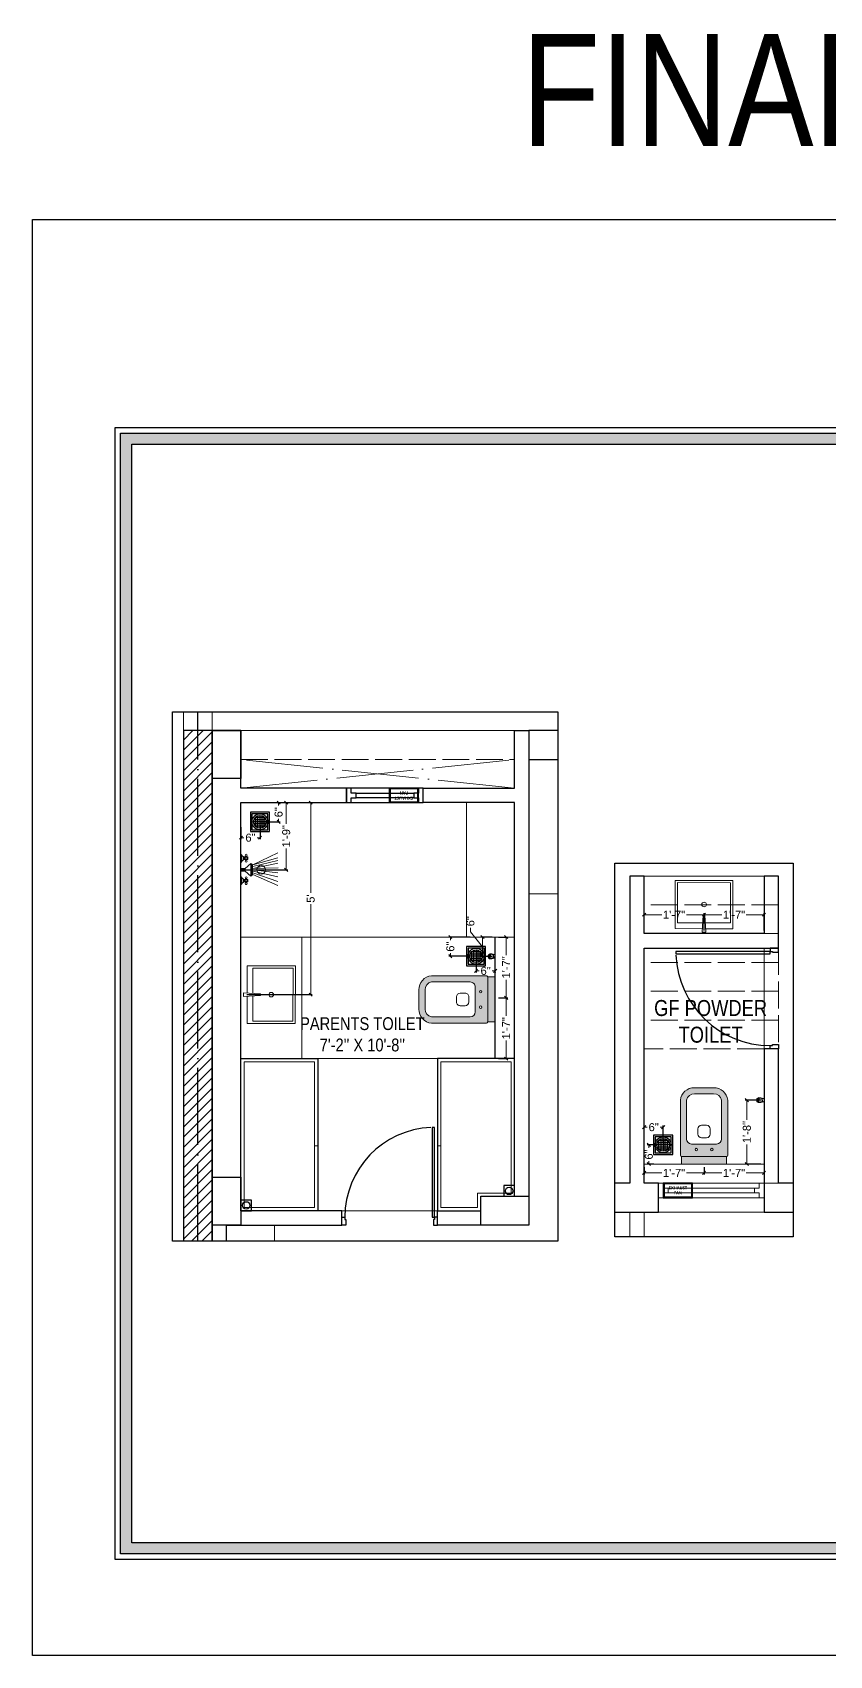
# Model space of a CAD drawing. Header units: millimetres. Extents: x 56222 to 3066687, y -650199 to -121287.
# Drawn here: x 150097 to 150347, y -178593 to -178086 of the extents above; entities that cross this region are included whole.
import ezdxf

# ---------------------------------------------------------------- set-up
doc = ezdxf.new("R2010")
doc.units = ezdxf.units.MM
doc.header["$MEASUREMENT"] = 0
doc.header["$PDMODE"] = 35
doc.linetypes.add('ACAD_ISO02W100', pattern=[15, 12, -3])
doc.linetypes.add('ACAD_ISO04W100', pattern=[30, 24, -3, 0, -3])
doc.layers.get('Defpoints').update_dxf_attribs({"color": 220})
for name, color, linetype in [('AR DOOR', 40, 'Continuous'), ('AR ELE-5', 134, 'Continuous'), ('SANIT', 232, 'Continuous'), ('WC-DET', 8, 'Continuous')]:
    doc.layers.add(name, color=color, linetype=linetype)
for name, color, linetype, lineweight in [('COLUMN', 1, 'Continuous', 30), ('dim05', 1, 'Continuous', 13), ('Electrical', 84, 'Continuous', 30), ('ELEVATION', 250, 'Continuous', 9), ('FIRST FLOOR ( TEXT )', 7, 'Continuous', 9), ('FUR', 250, 'Continuous', 0), ('FURNITURE', 32, 'Continuous', 9), ('GROUND FLOOR', 7, 'Continuous', 9), ('GROUND FLOOR  ( HATCH )', 251, 'Continuous', 9), ('GROUND FLOOR  ( PLINE )', 251, 'Continuous', 30), ('GROUND FLOOR ( DW_RAIL )', 7, 'Continuous', 9), ('GROUND FLOOR ( STAIR )', 251, 'Continuous', 9), ('NAME PLATE', 7, 'Continuous', 25), ('SECOND FLOOR ( TEXT )', 7, 'Continuous', 9), ('UTILITY', 48, 'Continuous', 9), ('wall', 7, 'Continuous', 30), ('X_PLOT', 1, 'Continuous', 9), ('XX~SLAB ( BEAM )~ ( DIM )', 7, 'Continuous', 9)]:
    doc.layers.add(name, color=color, linetype=linetype, lineweight=lineweight)
doc.layers.add('XX~SLAB ( PLINE )', color=251, linetype='Continuous', plot=False)
doc.styles.add('Arial', font='arial.ttf')
doc.styles.add("Cn_BT_0'-0", font='swissc.ttf')
doc.styles.add('KATHA', font='swissc.ttf')
doc.styles.get("Standard").update_dxf_attribs({"font": 'arial.ttf', "height": 6})
doc.dimstyles.new('ISO-25', dxfattribs={"dimtxt": 2.5, "dimasz": 1, "dimexe": 0.5, "dimexo": 1, "dimtad": 0, "dimdec": 1, "dimlunit": 4, "dimtxsty": 'Standard', "dimblk": 'OBLIQUE', "dimcen": 2.5, "dimclrd": 1, "dimclre": 1, "dimclrt": 5, "dimadec": 0, "dimazin": 0, "dimtfac": 1, "dimtdec": 1, "dimtmove": 0, "dimatfit": 3, "dimfxl": 1, "dimlwd": -1, "dimarcsym": 0})

# ---------------------------------------------------------------- blocks, each defined once
blk = doc.blocks.new('A$C3EC62B37')
at = {"layer": 'FURNITURE', "lineweight": 30, "ltscale": 0.25, "true_color": 0xffffff}
h = blk.add_hatch(color=7, dxfattribs=at)
h.dxf.hatch_style = 1
h.paths.add_polyline_path([(-12.22, 0), (-12.22, 2.35), (-26.26, 2.35), (-26.26, 0)])
h.paths.add_polyline_path([(-26.26, 2.35), (-12.22, 2.35, 0.414214), (-11.83, 2.74), (-11.83, 19.96, 0.388639), (-16.24, 23.87), (-22.38, 23.87, 0.379499), (-26.65, 19.96), (-26.65, 2.74, 0.414214)])
h.paths.add_polyline_path([(-15.35, 6.26), (-23.13, 6.26, -0.414214), (-24.7, 7.83), (-24.7, 19.96, -0.349567), (-22.37, 21.91), (-16.24, 21.91, -0.364948), (-13.78, 19.96), (-13.78, 7.83, -0.414214)], flags=16)
h.paths.add_polyline_path([(-18.46, 8.22), (-20.02, 8.22, -0.414214), (-21.2, 9.39), (-21.2, 10.96, -0.414214), (-20.02, 12.13), (-18.46, 12.13, -0.414214), (-17.28, 10.96), (-17.28, 9.39, -0.414214)], flags=0)
h.paths.add_polyline_path([(-22.06, 4.53, -1), (-21.27, 4.53, -1)], flags=16)
at = {"layer": 'FURNITURE', "color": 0, "linetype": 'ByBlock', "lineweight": -2}
for p, q in [((-22.24, 23.87), (-16.24, 23.87)), ((-22.24, 21.91), (-16.24, 21.91)), ((-26.65, 2.74), (-26.65, 19.96)), ((-24.7, 7.83), (-24.7, 19.96)), ((-13.78, 7.83), (-13.78, 19.96)), ((-11.83, 2.74), (-11.83, 19.96)), ((-21.2, 9.39), (-21.2, 10.96)), ((-20.02, 12.13), (-18.46, 12.13)), ((-17.28, 9.39), (-17.28, 10.96)), ((-23.13, 6.26), (-15.35, 6.26)), ((-20.02, 8.22), (-18.46, 8.22)), ((-26.26, 2.35), (-12.22, 2.35)), ((-26.26, 2.35), (-26.26, 0)), ((-26.26, 0), (-12.22, 0)), ((-26.26, 0), (-12.22, 0)), ((-12.22, 2.35), (-12.22, 0))]:
    blk.add_line(p, q, dxfattribs=at)
for centre in [(-21.66, 4.53), (-16.81, 4.53)]:
    blk.add_circle(centre, 0.391, dxfattribs=at)
for centre, radius, start, end in [((-22.31, 19.5), 4.37, 89.0873, 174.0395), ((-22.31, 19.48), 2.44, 88.437, 168.6348), ((-16.17, 19.5), 4.37, 5.9605, 90.9127), ((-16.17, 19.48), 2.44, 11.3652, 91.563), ((-20.02, 10.96), 1.17, 90, 180), ((-18.46, 10.96), 1.17, 0, 90), ((-23.13, 7.83), 1.57, 180, 270), ((-20.02, 9.39), 1.17, 180, 270), ((-18.46, 9.39), 1.17, 270, 0), ((-15.35, 7.83), 1.57, 270, 0), ((-26.26, 2.74), 0.391, 180, 270), ((-12.22, 2.74), 0.391, 270, 0)]:
    blk.add_arc(centre, radius, start, end, dxfattribs=at)
blk = doc.blocks.new('*U25')
for points in [[(-40, 0), (0, 0), (0, 30), (10, 30), (10, 100), (-40, 100)], [(0, 0), (0, -1120), (30, -1120), (30, 0)], [(1160, 0), (1120, 0), (1120, 30), (1110, 30), (1110, 100), (1160, 100)]]:
    blk.add_lwpolyline(points, close=True)
at = {"layer": 'AR ELE-5', "linetype": 'ByBlock', "ltscale": 15}
blk.add_arc((-2, 1), 1122, 272.373, 359.9653, dxfattribs=at)
blk = doc.blocks.new('A$C07311617')
at = {"layer": 'UTILITY'}
h = blk.add_hatch(color=7, dxfattribs=at)
h.paths.add_polyline_path([(-3.13, 2.02), (-3.13, 0), (-3.74, 0), (-3.74, 0.46), (-3.74, 1.42)])
h.paths.add_polyline_path([(-3.13, 0), (-3.13, -0.46), (-3.13, -2.02), (-3.74, -1.59), (-3.74, -0.46), (-3.74, 0)])
h = blk.add_hatch(color=7, dxfattribs=at)
h.paths.add_polyline_path([(0, 0.46), (0, 0), (-1.35, 0), (-1.35, 0.46)])
h.paths.add_polyline_path([(0, 0), (0, -0.46), (-1.35, -0.46), (-1.35, 0)])
at = {"layer": 'UTILITY', "color": 7}
for p, q in [((-3.74, 1.42), (-11.52, 4.9)), ((-3.74, 0.94), (-11.52, 3.66)), ((-3.74, 0.46), (-11.52, 2.15)), ((-3.74, 0), (-11.52, 0.93)), ((-3.13, 2.02), (-3.74, 1.42)), ((-3.13, -0.46), (-3.13, 2.02)), ((-1.35, 0.46), (-3.13, 2.02)), ((-3.13, 0.46), (-3.13, 1.42)), ((-1.74, 3.79), (-1.74, 4.05)), ((-1.74, 2.99), (-1.74, 2.72)), ((-1.47, 3.79), (-1.47, 4.05)), ((-1.47, 2.99), (-1.47, 2.72)), ((-1.35, -0.46), (-1.35, 0.46)), ((-1.35, 0.46), (0, 0.46)), ((-0.8, 3.9), (-0.8, 2.88)), ((-0.27, 2.44), (-0.27, 4.33)), ((0, -0.46), (0, 0.46)), ((-3.74, -0.46), (-11.62, -0.61)), ((-3.74, -0.46), (-11.57, -2.09)), ((-3.74, -1.03), (-11.52, -2.96)), ((-3.74, -1.59), (-11.52, -5.3)), ((-3.74, -1.59), (-11.52, -3.73)), ((-3.74, -1.59), (-3.13, -2.02)), ((-3.13, -0.46), (-3.13, -2.02)), ((-1.35, -0.46), (-3.13, -2.02)), ((-1.74, -3.22), (-1.74, -2.95)), ((-1.74, -4.02), (-1.74, -4.29)), ((-1.47, -3.22), (-1.47, -2.95)), ((-1.47, -4.02), (-1.47, -4.29)), ((-1.35, -0.46), (0, -0.46)), ((-0.8, -4.13), (-0.8, -3.11)), ((-0.27, -2.68), (-0.27, -4.56))]:
    blk.add_line(p, q, dxfattribs=at)
for points in [[(-1.35, 0.46), (-3.13, 2.02)], [(-3.13, -2.02), (-1.35, -0.46)]]:
    blk.add_lwpolyline(points, dxfattribs=at)
for points in [[(-1.07, 2.99), (-2.14, 2.99), (-2.14, 3.79), (-1.07, 3.79)], [(-1.07, -3.22), (-2.14, -3.22), (-2.14, -4.02), (-1.07, -4.02)]]:
    blk.add_lwpolyline(points, close=True, dxfattribs=at)
for centre, radius in [((-6.31, 0), 1.33), ((-1.6, 4.32), 0.298), ((-1.6, 3.39), 0.298), ((-1.6, 2.45), 0.298), ((-1.6, -2.69), 0.298), ((-1.6, -3.62), 0.298), ((-1.6, -4.55), 0.298)]:
    blk.add_circle(centre, radius, dxfattribs=at)
for centre, start, end in [((-1.47, 5.26), 285.2551, 344.7449), ((-1.47, 1.52), 15.2551, 74.7449), ((-1.47, -1.75), 285.2551, 344.7449), ((-1.47, -5.49), 15.2551, 74.7449)]:
    blk.add_arc(centre, 1.52, start, end, dxfattribs=at)
blk = doc.blocks.new('A$C1B9B2090')
at = {"layer": 'Electrical', "ltscale": 10}
blk.add_line((0, 4.97), (10.08, 4.97), dxfattribs=at)
at = {"layer": 'Electrical', "ltscale": 2}
for points in [[(0, 0), (10.08, 0), (10.08, 4.97), (0, 4.97)], [(0.25, 0.25), (9.83, 0.25), (9.83, 4.72), (0.25, 4.72)]]:
    blk.add_lwpolyline(points, close=True, dxfattribs=at)
at = {"layer": 'Electrical', "ltscale": 2, "insert": (1.5, 3.92), "char_height": 1.05, "width": 7.1646, "attachment_point": 1}
blk.add_mtext('\\pxqc;{\\fMalgun Gothic|b1|i0|c0|p34;\\W5.565;\\C0;\\W1;EXHAUST \\P\\W7.7995;\\W1;FAN}', dxfattribs=at)
blk = doc.blocks.new('A$C775F2B7C')
at = {"layer": 'WC-DET', "color": 7}
for points in [[(0.02, 0.076), (0.007, 0.076, 0.150223), (0, 0.06), (0, 0.037), (0.007, 0.004, 0.333354), (0.011, 0), (0.025, 0), (0.038, 0, 0.333354), (0.043, 0.004), (0.05, 0.037), (0.05, 0.06, 0.150223), (0.043, 0.076), (0.03, 0.076)], [(0.025, 0.02), (0.012, 0.02, -0.354974), (0.007, 0.023), (0, 0.057)], [(0.02, 0.076), (0.02, 0.082, -0.414214), (0.021, 0.083), (0.025, 0.083)], [(0.025, 0.076), (0.02, 0.076, 0.150223)], [(0.03, 0.076), (0.03, 0.082, 0.414214), (0.029, 0.083), (0.025, 0.083)], [(0.025, 0.02), (0.038, 0.02, 0.354974), (0.042, 0.023), (0.05, 0.057)]]:
    blk.add_lwpolyline(points, format="xyb", dxfattribs=at)
at = {"layer": 'WC-DET'}
for points in [[(0, 0.063), (0.025, 0.063)], [(0, 0.057), (0.025, 0.057)], [(0.001, 0.065), (0.025, 0.065)], [(0.049, 0.065), (0.025, 0.065)], [(0.049, 0.063), (0.025, 0.063)], [(0.05, 0.057), (0.025, 0.057)]]:
    blk.add_lwpolyline(points, dxfattribs=at)
at = {"layer": 'WC-DET', "color": 7}
blk.add_lwpolyline([(0.03, 0.076), (0.025, 0.076)], dxfattribs=at)
blk = doc.blocks.new('_Oblique')
at = {"layer": 'wall', "color": 0, "lineweight": -2}
blk.add_line((-0.5, -0.5), (0.5, 0.5), dxfattribs=at)
blk = doc.blocks.new('*D877')
at = {"layer": 'Defpoints', "color": 0, "lineweight": 30, "transparency": 16777216}
for p in [(150164.73, -178326.44), (150184.32, -178326.44), (150163.34, -178386.43)]:
    blk.add_point(p, dxfattribs=at)
at = {"layer": 'dim05', "color": 1, "linetype": 'Continuous', "lineweight": -2, "transparency": 16777216}
for p, q in [((150165.73, -178326.44), (150184.82, -178326.44)), ((150164.34, -178386.43), (150184.82, -178386.43))]:
    blk.add_line(p, q, dxfattribs=at)
at = {"layer": 'dim05', "color": 1, "linetype": 'Continuous', "transparency": 16777216}
for p, q in [((150184.32, -178326.44), (150184.32, -178354.66)), ((150184.32, -178386.43), (150184.32, -178358.21))]:
    blk.add_line(p, q, dxfattribs=at)
at = {"layer": 'dim05', "color": 1, "transparency": 16777216}
for p, rotation in [((150184.32, -178326.44), 90), ((150184.32, -178386.43), 270)]:
    blk.add_blockref('_Oblique', p, dxfattribs=dict(at, rotation=rotation))
at = {"layer": 'dim05', "color": 5, "lineweight": 25, "transparency": 16777216, "insert": (150184.32, -178356.44), "char_height": 2.5, "attachment_point": 5, "rotation": 90, "style": 'Arial'}
blk.add_mtext("5'", dxfattribs=at)
blk = doc.blocks.new('*D878')
at = {"layer": 'Defpoints', "color": 0, "lineweight": 30, "transparency": 16777216}
for p in [(150164.73, -178326.44), (150176.67, -178326.44), (150162.52, -178347.44)]:
    blk.add_point(p, dxfattribs=at)
at = {"layer": 'dim05', "color": 1, "linetype": 'Continuous', "lineweight": -2, "transparency": 16777216}
for p, q in [((150165.73, -178326.44), (150177.17, -178326.44)), ((150163.52, -178347.44), (150177.17, -178347.44))]:
    blk.add_line(p, q, dxfattribs=at)
at = {"layer": 'dim05', "color": 1, "linetype": 'Continuous', "transparency": 16777216}
for p, q in [((150176.67, -178326.44), (150176.67, -178333.11)), ((150176.67, -178347.44), (150176.67, -178340.77))]:
    blk.add_line(p, q, dxfattribs=at)
at = {"layer": 'dim05', "color": 1, "transparency": 16777216}
for p, rotation in [((150176.67, -178326.44), 90), ((150176.67, -178347.44), 270)]:
    blk.add_blockref('_Oblique', p, dxfattribs=dict(at, rotation=rotation))
at = {"layer": 'dim05', "color": 5, "lineweight": 25, "transparency": 16777216, "insert": (150176.67, -178336.94), "char_height": 2.5, "attachment_point": 5, "rotation": 90, "style": 'Arial'}
blk.add_mtext('1\'-9"', dxfattribs=at)
blk = doc.blocks.new('*D879')
at = {"layer": 'Defpoints', "color": 0, "lineweight": 30, "transparency": 16777216}
for p in [(150238.02, -178368.44), (150242.02, -178368.44), (150242.02, -178374.48)]:
    blk.add_point(p, dxfattribs=at)
at = {"layer": 'dim05', "color": 1, "linetype": 'Continuous', "transparency": 16777216}
for p, q in [((150234.26, -178366.82), (150234.26, -178365.57)), ((150238.02, -178371.46), (150234.26, -178366.82)), ((150238.02, -178374.48), (150238.02, -178368.44))]:
    blk.add_line(p, q, dxfattribs=at)
at = {"layer": 'dim05', "color": 1, "linetype": 'Continuous', "lineweight": -2, "transparency": 16777216}
for p, q in [((150241.02, -178368.44), (150237.52, -178368.44)), ((150241.02, -178374.48), (150237.52, -178374.48))]:
    blk.add_line(p, q, dxfattribs=at)
at = {"layer": 'dim05', "color": 1, "transparency": 16777216}
for p, rotation in [((150238.02, -178368.44), 90), ((150238.02, -178374.48), 270)]:
    blk.add_blockref('_Oblique', p, dxfattribs=dict(at, rotation=rotation))
at = {"layer": 'dim05', "color": 5, "lineweight": 25, "transparency": 16777216, "insert": (150234.26, -178363.5), "char_height": 2.5, "attachment_point": 5, "rotation": 90, "style": 'Arial'}
blk.add_mtext('6"', dxfattribs=at)
blk = doc.blocks.new('*D880')
at = {"layer": 'Defpoints', "color": 0, "lineweight": 30, "transparency": 16777216}
for p in [(150242.02, -178387.44), (150245.43, -178387.44), (150242.02, -178406.44)]:
    blk.add_point(p, dxfattribs=at)
at = {"layer": 'dim05', "color": 1, "linetype": 'Continuous', "lineweight": -2, "transparency": 16777216}
for p, q in [((150243.02, -178387.44), (150245.93, -178387.44)), ((150243.02, -178406.44), (150245.93, -178406.44))]:
    blk.add_line(p, q, dxfattribs=at)
at = {"layer": 'dim05', "color": 1, "linetype": 'Continuous', "transparency": 16777216}
for p, q in [((150245.43, -178387.44), (150245.43, -178393.11)), ((150245.43, -178406.44), (150245.43, -178400.77))]:
    blk.add_line(p, q, dxfattribs=at)
at = {"layer": 'dim05', "color": 1, "transparency": 16777216}
for p, rotation in [((150245.43, -178387.44), 90), ((150245.43, -178406.44), 270)]:
    blk.add_blockref('_Oblique', p, dxfattribs=dict(at, rotation=rotation))
at = {"layer": 'dim05', "color": 5, "lineweight": 25, "transparency": 16777216, "insert": (150245.43, -178396.94), "char_height": 2.5, "attachment_point": 5, "rotation": 90, "style": 'Arial'}
blk.add_mtext('1\'-7"', dxfattribs=at)
blk = doc.blocks.new('*D881')
at = {"layer": 'Defpoints', "color": 0, "lineweight": 30, "transparency": 16777216}
for p in [(150242.02, -178368.44), (150245.43, -178368.44), (150242.02, -178387.44)]:
    blk.add_point(p, dxfattribs=at)
at = {"layer": 'dim05', "color": 1, "linetype": 'Continuous', "lineweight": -2, "transparency": 16777216}
for p, q in [((150243.02, -178368.44), (150245.93, -178368.44)), ((150243.02, -178387.44), (150245.93, -178387.44))]:
    blk.add_line(p, q, dxfattribs=at)
at = {"layer": 'dim05', "color": 1, "linetype": 'Continuous', "transparency": 16777216}
for p, q in [((150245.43, -178368.44), (150245.43, -178374.11)), ((150245.43, -178387.44), (150245.43, -178381.77))]:
    blk.add_line(p, q, dxfattribs=at)
at = {"layer": 'dim05', "color": 1, "transparency": 16777216}
for p, rotation in [((150245.43, -178368.44), 90), ((150245.43, -178387.44), 270)]:
    blk.add_blockref('_Oblique', p, dxfattribs=dict(at, rotation=rotation))
at = {"layer": 'dim05', "color": 5, "lineweight": 25, "transparency": 16777216, "insert": (150245.43, -178377.94), "char_height": 2.5, "attachment_point": 5, "rotation": 90, "style": 'Arial'}
blk.add_mtext('1\'-7"', dxfattribs=at)
blk = doc.blocks.new('NAHNYsquare')
at = {"color": 253}
for p, q in [((5, -2.99), (1, -2.99)), ((4.89, -2.32), (1.11, -2.32)), ((4.89, -3.65), (1.11, -3.65)), ((4.49, -1.65), (1.51, -1.65)), ((4.49, -4.32), (1.51, -4.32)), ((1.67, -4.48), (1.67, -1.49)), ((2.33, -4.87), (2.33, -1.1)), ((3, -0.99), (3, -4.99)), ((3.67, -4.87), (3.67, -1.1)), ((4.33, -4.48), (4.33, -1.49))]:
    blk.add_line(p, q, dxfattribs=at)
for points in [[(0, -5.99), (6, -5.99), (6, 0.01), (0, 0.01)], [(0.5, -5.49), (5.5, -5.49), (5.5, -0.49), (0.5, -0.49)]]:
    blk.add_lwpolyline(points, close=True)
for radius in [2.5, 2]:
    blk.add_circle((3, -2.99), radius)
blk = doc.blocks.new('*U18')
for points in [[(0, 0), (0, 1120), (-30, 1120), (-30, 0)], [(40, 0), (0, 0), (0, -30), (-10, -30), (-10, -100), (40, -100)], [(-1160, 0), (-1120, 0), (-1120, -30), (-1110, -30), (-1110, -100), (-1160, -100)]]:
    blk.add_lwpolyline(points, close=True)
at = {"layer": 'AR ELE-5', "linetype": 'ByBlock', "ltscale": 15}
blk.add_arc((2, -1), 1122, 92.373, 179.9653, dxfattribs=at)
blk = doc.blocks.new('*D882')
at = {"layer": 'Defpoints', "color": 0, "lineweight": 30, "transparency": 16777216}
for p in [(150326.07, -178361.45), (150307.32, -178367.37), (150326.07, -178367.37)]:
    blk.add_point(p, dxfattribs=at)
at = {"layer": 'dim05', "color": 1, "linetype": 'Continuous', "lineweight": -2, "transparency": 16777216}
for p, q in [((150307.32, -178366.37), (150307.32, -178360.95)), ((150326.07, -178366.37), (150326.07, -178360.95))]:
    blk.add_line(p, q, dxfattribs=at)
at = {"layer": 'dim05', "color": 1, "linetype": 'Continuous', "transparency": 16777216}
for p, q in [((150307.32, -178361.45), (150312.86, -178361.45)), ((150326.07, -178361.45), (150320.53, -178361.45))]:
    blk.add_line(p, q, dxfattribs=at)
at = {"layer": 'dim05', "color": 1, "transparency": 16777216, "rotation": 180}
blk.add_blockref('_Oblique', (150307.32, -178361.45), dxfattribs=at)
at = {"layer": 'dim05', "color": 1, "transparency": 16777216}
blk.add_blockref('_Oblique', (150326.07, -178361.45), dxfattribs=at)
at = {"layer": 'dim05', "color": 5, "lineweight": 25, "transparency": 16777216, "insert": (150316.7, -178361.45), "char_height": 2.5, "attachment_point": 5, "style": 'Arial'}
blk.add_mtext('1\'-7"', dxfattribs=at)
blk = doc.blocks.new('*D883')
at = {"layer": 'Defpoints', "color": 0, "lineweight": 30, "transparency": 16777216}
for p in [(150307.32, -178361.45), (150288.57, -178367.37), (150307.32, -178367.37)]:
    blk.add_point(p, dxfattribs=at)
at = {"layer": 'dim05', "color": 1, "linetype": 'Continuous', "lineweight": -2, "transparency": 16777216}
for p, q in [((150288.57, -178366.37), (150288.57, -178360.95)), ((150307.32, -178366.37), (150307.32, -178360.95))]:
    blk.add_line(p, q, dxfattribs=at)
at = {"layer": 'dim05', "color": 1, "linetype": 'Continuous', "transparency": 16777216}
for p, q in [((150288.57, -178361.45), (150294.11, -178361.45)), ((150307.32, -178361.45), (150301.78, -178361.45))]:
    blk.add_line(p, q, dxfattribs=at)
at = {"layer": 'dim05', "color": 1, "transparency": 16777216, "rotation": 180}
blk.add_blockref('_Oblique', (150288.57, -178361.45), dxfattribs=at)
at = {"layer": 'dim05', "color": 1, "transparency": 16777216}
blk.add_blockref('_Oblique', (150307.32, -178361.45), dxfattribs=at)
at = {"layer": 'dim05', "color": 5, "lineweight": 25, "transparency": 16777216, "insert": (150297.95, -178361.45), "char_height": 2.5, "attachment_point": 5, "style": 'Arial'}
blk.add_mtext('1\'-7"', dxfattribs=at)
blk = doc.blocks.new('*D884')
at = {"layer": 'Defpoints', "color": 0, "lineweight": 30, "transparency": 16777216}
for p in [(150326.07, -178419.41), (150320.71, -178439.37), (150326.07, -178439.37)]:
    blk.add_point(p, dxfattribs=at)
at = {"layer": 'dim05', "color": 1, "linetype": 'Continuous', "lineweight": -2, "transparency": 16777216}
for p, q in [((150325.07, -178419.41), (150320.21, -178419.41)), ((150325.07, -178439.37), (150320.21, -178439.37))]:
    blk.add_line(p, q, dxfattribs=at)
at = {"layer": 'dim05', "color": 1, "linetype": 'Continuous', "transparency": 16777216}
for p, q in [((150320.71, -178419.41), (150320.71, -178425.56)), ((150320.71, -178439.37), (150320.71, -178433.22))]:
    blk.add_line(p, q, dxfattribs=at)
at = {"layer": 'dim05', "color": 1, "transparency": 16777216}
for p, rotation in [((150320.71, -178419.41), 90), ((150320.71, -178439.37), 270)]:
    blk.add_blockref('_Oblique', p, dxfattribs=dict(at, rotation=rotation))
at = {"layer": 'dim05', "color": 5, "lineweight": 25, "transparency": 16777216, "insert": (150320.71, -178429.39), "char_height": 2.5, "attachment_point": 5, "rotation": 90, "style": 'Arial'}
blk.add_mtext('1\'-8"', dxfattribs=at)
blk = doc.blocks.new('*D885')
at = {"layer": 'Defpoints', "color": 0, "lineweight": 30, "transparency": 16777216}
for p in [(150288.57, -178439.37), (150307.32, -178439.37), (150307.32, -178442.12)]:
    blk.add_point(p, dxfattribs=at)
at = {"layer": 'dim05', "color": 1, "linetype": 'Continuous', "lineweight": -2, "transparency": 16777216}
for p, q in [((150288.57, -178440.37), (150288.57, -178442.62)), ((150307.32, -178440.37), (150307.32, -178442.62))]:
    blk.add_line(p, q, dxfattribs=at)
at = {"layer": 'dim05', "color": 1, "linetype": 'Continuous', "transparency": 16777216}
for p, q in [((150288.57, -178442.12), (150294.11, -178442.12)), ((150307.32, -178442.12), (150301.78, -178442.12))]:
    blk.add_line(p, q, dxfattribs=at)
at = {"layer": 'dim05', "color": 1, "transparency": 16777216, "rotation": 180}
blk.add_blockref('_Oblique', (150288.57, -178442.12), dxfattribs=at)
at = {"layer": 'dim05', "color": 1, "transparency": 16777216}
blk.add_blockref('_Oblique', (150307.32, -178442.12), dxfattribs=at)
at = {"layer": 'dim05', "color": 5, "lineweight": 25, "transparency": 16777216, "insert": (150297.95, -178442.12), "char_height": 2.5, "attachment_point": 5, "style": 'Arial'}
blk.add_mtext('1\'-7"', dxfattribs=at)
blk = doc.blocks.new('*D886')
at = {"layer": 'Defpoints', "color": 0, "lineweight": 30, "transparency": 16777216}
for p in [(150307.32, -178439.52), (150326.07, -178439.52), (150326.07, -178442.12)]:
    blk.add_point(p, dxfattribs=at)
at = {"layer": 'dim05', "color": 1, "linetype": 'Continuous', "lineweight": -2, "transparency": 16777216}
for p, q in [((150307.32, -178440.52), (150307.32, -178442.62)), ((150326.07, -178440.52), (150326.07, -178442.62))]:
    blk.add_line(p, q, dxfattribs=at)
at = {"layer": 'dim05', "color": 1, "linetype": 'Continuous', "transparency": 16777216}
for p, q in [((150307.32, -178442.12), (150312.86, -178442.12)), ((150326.07, -178442.12), (150320.53, -178442.12))]:
    blk.add_line(p, q, dxfattribs=at)
at = {"layer": 'dim05', "color": 1, "transparency": 16777216, "rotation": 180}
blk.add_blockref('_Oblique', (150307.32, -178442.12), dxfattribs=at)
at = {"layer": 'dim05', "color": 1, "transparency": 16777216}
blk.add_blockref('_Oblique', (150326.07, -178442.12), dxfattribs=at)
at = {"layer": 'dim05', "color": 5, "lineweight": 25, "transparency": 16777216, "insert": (150316.7, -178442.12), "char_height": 2.5, "attachment_point": 5, "style": 'Arial'}
blk.add_mtext('1\'-7"', dxfattribs=at)
blk = doc.blocks.new('LAYOUT FILE')
at = {"layer": 'NAME PLATE', "true_color": 0xd39e00}
h = blk.add_hatch(color=42, dxfattribs=at)
h.paths.add_polyline_path([(3346889.83, -513806.18), (3346889.83, -514260.7), (3347535.56, -514260.7), (3347535.56, -513806.18)])
h.paths.add_polyline_path([(3346894.36, -513810.71), (3347531.03, -513810.71), (3347531.03, -514256.17), (3346894.36, -514256.17)], flags=16)
at = {"layer": 'NAME PLATE', "color": 42, "true_color": 0xd39e00}
for points in [[(3346887.56, -513803.91), (3347537.83, -513803.91), (3347537.83, -514262.96), (3346887.56, -514262.96)], [(3346889.83, -513806.18), (3347535.56, -513806.18), (3347535.56, -514260.7), (3346889.83, -514260.7)], [(3346894.36, -513810.71), (3347531.03, -513810.71), (3347531.03, -514256.17), (3346894.36, -514256.17)]]:
    blk.add_lwpolyline(points, close=True, dxfattribs=at)
blk = doc.blocks.new('*D918')
at = {"layer": 'Defpoints', "color": 0, "lineweight": 30, "transparency": 16777216}
for p in [(150167.22, -178326.44), (150167.46, -178332.44), (150174.29, -178332.44)]:
    blk.add_point(p, dxfattribs=at)
at = {"layer": 'dim05', "color": 1, "linetype": 'Continuous', "lineweight": -2, "transparency": 16777216}
for p, q in [((150168.22, -178326.44), (150174.79, -178326.44)), ((150168.46, -178332.44), (150174.79, -178332.44))]:
    blk.add_line(p, q, dxfattribs=at)
at = {"layer": 'dim05', "color": 1, "linetype": 'Continuous', "transparency": 16777216}
for p, q in [((150174.29, -178326.44), (150174.29, -178327.37)), ((150174.29, -178332.44), (150174.29, -178331.51))]:
    blk.add_line(p, q, dxfattribs=at)
at = {"layer": 'dim05', "color": 1, "transparency": 16777216}
for p, rotation in [((150174.29, -178326.44), 90), ((150174.29, -178332.44), 270)]:
    blk.add_blockref('_Oblique', p, dxfattribs=dict(at, rotation=rotation))
at = {"layer": 'dim05', "color": 5, "lineweight": 25, "transparency": 16777216, "insert": (150174.29, -178329.44), "char_height": 2.5, "attachment_point": 5, "rotation": 90, "style": 'Arial'}
blk.add_mtext('6"', dxfattribs=at)
blk = doc.blocks.new('*D919')
at = {"layer": 'Defpoints', "color": 0, "lineweight": 30, "transparency": 16777216}
for p in [(150162.52, -178333.07), (150168.48, -178332.44), (150168.48, -178337.4)]:
    blk.add_point(p, dxfattribs=at)
at = {"layer": 'dim05', "color": 1, "linetype": 'Continuous', "lineweight": -2, "transparency": 16777216}
for p, q in [((150162.52, -178334.07), (150162.52, -178337.9)), ((150168.48, -178333.44), (150168.48, -178337.9))]:
    blk.add_line(p, q, dxfattribs=at)
at = {"layer": 'dim05', "color": 1, "linetype": 'Continuous', "transparency": 16777216}
for p, q in [((150162.52, -178337.4), (150163.43, -178337.4)), ((150168.48, -178337.4), (150167.57, -178337.4))]:
    blk.add_line(p, q, dxfattribs=at)
at = {"layer": 'dim05', "color": 1, "transparency": 16777216, "rotation": 180}
blk.add_blockref('_Oblique', (150162.52, -178337.4), dxfattribs=at)
at = {"layer": 'dim05', "color": 1, "transparency": 16777216}
blk.add_blockref('_Oblique', (150168.48, -178337.4), dxfattribs=at)
at = {"layer": 'dim05', "color": 5, "lineweight": 25, "transparency": 16777216, "insert": (150165.5, -178337.4), "char_height": 2.5, "attachment_point": 5, "style": 'Arial'}
blk.add_mtext('6"', dxfattribs=at)
blk = doc.blocks.new('*D920')
at = {"layer": 'Defpoints', "color": 0, "lineweight": 30, "transparency": 16777216}
for p in [(150235.2, -178368.44), (150227.99, -178374.44), (150235.2, -178374.44)]:
    blk.add_point(p, dxfattribs=at)
at = {"layer": 'dim05', "color": 1, "linetype": 'Continuous', "lineweight": -2, "transparency": 16777216}
for p, q in [((150234.2, -178368.44), (150227.49, -178368.44)), ((150234.2, -178374.44), (150227.49, -178374.44))]:
    blk.add_line(p, q, dxfattribs=at)
at = {"layer": 'dim05', "color": 1, "linetype": 'Continuous', "transparency": 16777216}
for p, q in [((150227.99, -178368.44), (150227.99, -178369.37)), ((150227.99, -178374.44), (150227.99, -178373.51))]:
    blk.add_line(p, q, dxfattribs=at)
at = {"layer": 'dim05', "color": 1, "transparency": 16777216}
for p, rotation in [((150227.99, -178368.44), 90), ((150227.99, -178374.44), 270)]:
    blk.add_blockref('_Oblique', p, dxfattribs=dict(at, rotation=rotation))
at = {"layer": 'dim05', "color": 5, "lineweight": 25, "transparency": 16777216, "insert": (150227.99, -178371.44), "char_height": 2.5, "attachment_point": 5, "rotation": 90, "style": 'Arial'}
blk.add_mtext('6"', dxfattribs=at)
blk = doc.blocks.new('*D921')
at = {"layer": 'Defpoints', "color": 0, "lineweight": 30, "transparency": 16777216}
for p in [(150236.02, -178374.44), (150236.02, -178379.02), (150242.02, -178378.27)]:
    blk.add_point(p, dxfattribs=at)
at = {"layer": 'dim05', "color": 1, "linetype": 'Continuous', "lineweight": -2, "transparency": 16777216}
for p, q in [((150236.02, -178375.44), (150236.02, -178379.52)), ((150242.02, -178379.27), (150242.02, -178379.52))]:
    blk.add_line(p, q, dxfattribs=at)
at = {"layer": 'dim05', "color": 1, "linetype": 'Continuous', "transparency": 16777216}
for p, q in [((150236.02, -178379.02), (150236.95, -178379.02)), ((150242.02, -178379.02), (150241.08, -178379.02))]:
    blk.add_line(p, q, dxfattribs=at)
at = {"layer": 'dim05', "color": 1, "transparency": 16777216, "rotation": 180}
blk.add_blockref('_Oblique', (150236.02, -178379.02), dxfattribs=at)
at = {"layer": 'dim05', "color": 1, "transparency": 16777216}
blk.add_blockref('_Oblique', (150242.02, -178379.02), dxfattribs=at)
at = {"layer": 'dim05', "color": 5, "lineweight": 25, "transparency": 16777216, "insert": (150239.02, -178379.02), "char_height": 2.5, "attachment_point": 5, "style": 'Arial'}
blk.add_mtext('6"', dxfattribs=at)
blk = doc.blocks.new('*D922')
at = {"layer": 'Defpoints', "color": 0, "lineweight": 30, "transparency": 16777216}
for p in [(150290.06, -178433.38), (150294.53, -178433.38), (150292.62, -178439.37)]:
    blk.add_point(p, dxfattribs=at)
at = {"layer": 'dim05', "color": 1, "linetype": 'Continuous', "lineweight": -2, "transparency": 16777216}
for p, q in [((150293.53, -178433.38), (150289.56, -178433.38)), ((150291.62, -178439.37), (150289.56, -178439.37))]:
    blk.add_line(p, q, dxfattribs=at)
at = {"layer": 'dim05', "color": 1, "linetype": 'Continuous', "transparency": 16777216}
for p, q in [((150290.06, -178433.38), (150290.06, -178434.31)), ((150290.06, -178439.37), (150290.06, -178438.45))]:
    blk.add_line(p, q, dxfattribs=at)
at = {"layer": 'dim05', "color": 1, "transparency": 16777216}
for p, rotation in [((150290.06, -178433.38), 90), ((150290.06, -178439.37), 270)]:
    blk.add_blockref('_Oblique', p, dxfattribs=dict(at, rotation=rotation))
at = {"layer": 'dim05', "color": 5, "lineweight": 25, "transparency": 16777216, "insert": (150290.06, -178436.38), "char_height": 2.5, "attachment_point": 5, "rotation": 90, "style": 'Arial'}
blk.add_mtext('6"', dxfattribs=at)
blk = doc.blocks.new('*D923')
at = {"layer": 'Defpoints', "color": 0, "lineweight": 30, "transparency": 16777216}
for p in [(150294.55, -178427.86), (150288.57, -178433.38), (150294.55, -178433.87)]:
    blk.add_point(p, dxfattribs=at)
at = {"layer": 'dim05', "color": 1, "linetype": 'Continuous', "lineweight": -2, "transparency": 16777216}
for p, q in [((150288.57, -178432.38), (150288.57, -178427.36)), ((150294.55, -178432.87), (150294.55, -178427.36))]:
    blk.add_line(p, q, dxfattribs=at)
at = {"layer": 'dim05', "color": 1, "linetype": 'Continuous', "transparency": 16777216}
for p, q in [((150288.57, -178427.86), (150289.49, -178427.86)), ((150294.55, -178427.86), (150293.63, -178427.86))]:
    blk.add_line(p, q, dxfattribs=at)
at = {"layer": 'dim05', "color": 1, "transparency": 16777216, "rotation": 180}
blk.add_blockref('_Oblique', (150288.57, -178427.86), dxfattribs=at)
at = {"layer": 'dim05', "color": 1, "transparency": 16777216}
blk.add_blockref('_Oblique', (150294.55, -178427.86), dxfattribs=at)
at = {"layer": 'dim05', "color": 5, "lineweight": 25, "transparency": 16777216, "insert": (150291.56, -178427.86), "char_height": 2.5, "attachment_point": 5, "style": 'Arial'}
blk.add_mtext('6"', dxfattribs=at)

msp = doc.modelspace()

# ---------------------------------------------------------------- hatches: boundary and pattern name
at = {"layer": 'GROUND FLOOR  ( HATCH )', "lineweight": 0}
h = msp.add_hatch(dxfattribs=at)
h.set_pattern_fill('ANSI31', color=6, scale=18, angle=180, style=0)
h.set_pattern_definition([(225, (297943.9884, -358038.246), (1.590990258, -1.590990258), [])])
h.paths.add_polyline_path([(150144.516, -178463.439), (150149.016, -178463.439), (150149.016, -178303.941), (150144.516, -178303.941)])
h.paths.add_polyline_path([(150149.016, -178463.439), (150153.516, -178463.439), (150153.516, -178303.941), (150149.016, -178303.941)])

# ---------------------------------------------------------------- linework, layer by layer
at = {"layer": 'COLUMN'}
for points in [[(150162.516, -178318.941), (150153.516, -178318.941), (150153.516, -178303.941), (150162.516, -178303.941)], [(150162.516, -178458.441), (150153.516, -178458.441), (150153.516, -178443.441), (150162.516, -178443.441)], [(150237.516, -178458.441), (150237.516, -178449.441), (150252.516, -178449.441), (150252.516, -178458.441)]]:
    msp.add_lwpolyline(points, close=True, dxfattribs=at)
at = {"layer": 'ELEVATION', "lineweight": 25, "transparency": 33554600}
for points in [[(150141.127, -178298.123), (150261.578, -178298.123), (150261.578, -178463.439), (150141.127, -178463.439)], [(150279.413, -178345.336), (150335.224, -178345.336), (150335.224, -178462.132), (150279.413, -178462.132)]]:
    msp.add_lwpolyline(points, close=True, dxfattribs=at)
at = {"layer": 'FUR'}
msp.add_line((150280.939, -178422.686), (150280.939, -178422.686), dxfattribs=at)
at = {"layer": 'FURNITURE'}
for p, q in [((150181.516, -178368.441), (150181.516, -178406.441)), ((150185.516, -178433.691), (150186.516, -178433.691)), ((150225.016, -178433.691), (150224.016, -178433.691))]:
    msp.add_line(p, q, dxfattribs=at)
for points in [[(150248.016, -178368.441), (150233.016, -178368.388), (150233.016, -178326.388), (150248.016, -178326.441)], [(150307.6, -178361.618), (150307.028, -178361.617), (150306.77, -178366.914), (150307.851, -178366.915)], [(150168.634, -178386.72), (150168.635, -178386.149), (150163.338, -178385.891), (150163.337, -178386.971)], [(150163.516, -178452.941), (150163.516, -178407.441), (150185.516, -178407.441), (150185.516, -178452.941)]]:
    msp.add_lwpolyline(points, close=True, dxfattribs=at)
for points in [[(150306.823, -178365.834), (150298.312, -178365.82), (150298.321, -178350.726), (150316.321, -178350.746), (150316.312, -178365.84), (150307.799, -178365.835)], [(150306.911, -178364.034), (150299.033, -178364.02), (150299.04, -178351.446), (150315.6, -178351.466), (150315.593, -178364.039), (150307.714, -178364.034)], [(150164.418, -178385.944), (150164.433, -178377.433), (150179.527, -178377.441), (150179.506, -178395.441), (150164.412, -178395.433), (150164.417, -178386.92)], [(150166.219, -178386.031), (150166.233, -178378.154), (150178.806, -178378.161), (150178.786, -178394.721), (150166.213, -178394.714), (150166.218, -178386.835)], [(150247.016, -178448.441), (150247.016, -178407.441), (150225.016, -178407.441), (150225.016, -178452.941), (150236.516, -178452.941)], [(150236.516, -178452.941), (150236.516, -178448.441), (150247.016, -178448.441)], [(150173.016, -178463.439), (150173.016, -178458.441), (150158.016, -178458.441), (150158.016, -178463.439)]]:
    msp.add_lwpolyline(points, dxfattribs=at)
at = {"layer": 'FURNITURE', "lineweight": 30}
msp.add_lwpolyline([(150186.516, -178453.941), (150162.516, -178453.941), (150162.516, -178406.441), (150186.516, -178406.441)], close=True, dxfattribs=at)
msp.add_lwpolyline([(150248.016, -178449.441), (150248.016, -178406.441), (150224.016, -178406.441), (150224.016, -178453.941), (150237.516, -178453.941)], dxfattribs=at)
at = {"layer": 'FURNITURE'}
for centre in [(150307.316, -178358.273), (150171.98, -178386.437)]:
    msp.add_circle(centre, 0.72, dxfattribs=at)
at = {"layer": 'GROUND FLOOR'}
for p, q in [((150144.516, -178463.439), (150144.516, -178298.123)), ((150153.516, -178463.439), (150153.516, -178298.123)), ((150153.516, -178303.941), (150261.578, -178303.941)), ((150162.516, -178321.941), (150162.516, -178303.941)), ((150248.016, -178321.941), (150248.016, -178303.941)), ((150252.516, -178458.441), (150252.516, -178303.941)), ((150252.516, -178312.941), (150261.578, -178312.941)), ((150216.516, -178321.941), (150162.516, -178321.941)), ((150195.516, -178326.441), (150195.516, -178321.941)), ((150162.516, -178453.941), (150162.516, -178326.441)), ((150216.516, -178326.441), (150162.516, -178326.441)), ((150248.016, -178449.441), (150248.016, -178326.441)), ((150326.07, -178367.374), (150326.07, -178349.374)), ((150330.57, -178371.874), (150330.57, -178349.374)), ((150248.016, -178368.441), (150162.516, -178368.441)), ((150326.07, -178454.374), (150326.07, -178371.874)), ((150248.016, -178406.441), (150162.516, -178406.441)), ((150330.57, -178445.374), (150330.57, -178403.374)), ((150284.07, -178445.374), (150279.413, -178445.374)), ((150335.224, -178445.374), (150293.07, -178445.374)), ((150162.516, -178453.941), (150237.516, -178453.941)), ((150194.012, -178458.442), (150194.012, -178453.942)), ((150224.016, -178458.441), (150224.016, -178453.941)), ((150335.224, -178454.374), (150279.413, -178454.374)), ((150288.57, -178454.374), (150288.57, -178462.132)), ((150162.516, -178458.441), (150194.012, -178458.442)), ((150224.016, -178458.441), (150252.516, -178458.441))]:
    msp.add_line(p, q, dxfattribs=at)
at = {"layer": 'GROUND FLOOR', "color": 1, "linetype": 'ACAD_ISO04W100'}
for p, q in [((150149.016, -178463.439), (150149.016, -178303.941)), ((150248.016, -178321.941), (150162.516, -178312.941)), ((150162.516, -178321.941), (150248.016, -178312.941))]:
    msp.add_line(p, q, dxfattribs=at)
at = {"layer": 'GROUND FLOOR', "linetype": 'ACAD_ISO02W100', "ltscale": 0.7}
msp.add_line((150162.516, -178312.941), (150248.016, -178312.941), dxfattribs=at)
at = {"layer": 'GROUND FLOOR', "color": 5}
msp.add_line((150330.57, -178371.874), (150288.57, -178371.874), dxfattribs=at)
at = {"layer": 'GROUND FLOOR', "color": 6, "lineweight": 30}
msp.add_lwpolyline([(150153.516, -178463.439), (150153.516, -178303.941), (150144.516, -178303.941), (150144.516, -178463.439)], dxfattribs=at)
at = {"layer": 'GROUND FLOOR', "color": 1, "linetype": 'ACAD_ISO02W100', "ltscale": 0.7}
msp.add_lwpolyline([(150284.07, -178454.374), (150284.07, -178462.132)], dxfattribs=at)
at = {"layer": 'GROUND FLOOR  ( PLINE )', "lineweight": 0}
msp.add_line((150326.07, -178439.374), (150288.57, -178439.374), dxfattribs=at)
at = {"layer": 'GROUND FLOOR  ( PLINE )'}
for points in [[(150158.016, -178463.439), (150158.016, -178458.441), (150194.012, -178458.442), (150194.012, -178453.942), (150162.516, -178453.941), (150162.516, -178326.441), (150195.516, -178326.441), (150195.516, -178321.941), (150162.516, -178321.941), (150162.516, -178303.941), (150153.516, -178303.941), (150153.516, -178463.439)], [(150248.016, -178326.441), (150219.521, -178326.441), (150219.521, -178321.941), (150248.016, -178321.941), (150248.016, -178303.941), (150252.516, -178303.941), (150252.516, -178458.441), (150224.016, -178458.441), (150224.016, -178453.941), (150237.516, -178453.941)], [(150261.578, -178303.941), (150252.516, -178303.941), (150252.516, -178312.941), (150261.578, -178312.941)], [(150248.016, -178449.441), (150248.016, -178326.441)], [(150288.57, -178445.374), (150288.57, -178371.874), (150330.57, -178371.874), (150330.57, -178349.374), (150326.07, -178349.374), (150326.07, -178367.374), (150288.57, -178367.374), (150288.57, -178349.374), (150284.07, -178349.374), (150284.07, -178445.374), (150279.413, -178445.374)], [(150242.016, -178406.441), (150242.016, -178368.441)], [(150335.224, -178445.374), (150330.57, -178445.374), (150330.57, -178403.374), (150326.07, -178403.374), (150326.07, -178454.374), (150335.224, -178454.374)], [(150288.57, -178454.374), (150288.57, -178454.374), (150293.07, -178454.374), (150293.07, -178445.374), (150288.57, -178445.374)], [(150279.413, -178454.374), (150288.57, -178454.374)]]:
    msp.add_lwpolyline(points, dxfattribs=at)
at = {"layer": 'GROUND FLOOR ( DW_RAIL )'}
msp.add_lwpolyline([(150326.07, -178445.374), (150324.57, -178445.374), (150324.57, -178446.874), (150323.07, -178446.874), (150323.07, -178448.374), (150296.07, -178448.374), (150296.07, -178446.874), (150294.57, -178446.874), (150294.57, -178445.374), (150293.07, -178445.374), (150293.07, -178449.874), (150294.57, -178449.874), (150294.57, -178448.374), (150296.07, -178448.374), (150296.07, -178446.874), (150323.07, -178446.874), (150323.07, -178448.374), (150324.57, -178448.374), (150324.57, -178449.874), (150326.07, -178449.874), (150326.07, -178445.374), (150293.07, -178445.374), (150293.07, -178449.874), (150326.07, -178449.874)], close=True, dxfattribs=at)
at = {"layer": 'GROUND FLOOR ( STAIR )', "color": 5, "linetype": 'ACAD_ISO02W100', "ltscale": 0.7}
for p, q in [((150330.57, -178349.374), (150288.57, -178349.374)), ((150330.57, -178358.374), (150288.57, -178358.374)), ((150330.57, -178367.374), (150288.57, -178367.374)), ((150330.57, -178376.374), (150288.57, -178376.374)), ((150330.57, -178371.874), (150330.57, -178403.374)), ((150330.57, -178385.374), (150288.57, -178385.374)), ((150330.57, -178394.374), (150288.57, -178394.374)), ((150326.07, -178403.374), (150288.57, -178403.374))]:
    msp.add_line(p, q, dxfattribs=at)
at = {"layer": 'GROUND FLOOR ( STAIR )'}
msp.add_line((150252.516, -178354.941), (150261.578, -178354.941), dxfattribs=at)
at = {"layer": 'X_PLOT', "linetype": 'ACAD_ISO04W100', "lineweight": 30}
msp.add_line((150149.016, -178463.439), (150149.016, -178298.123), dxfattribs=at)
at = {"layer": 'XX~SLAB ( BEAM )~ ( DIM )'}
msp.add_line((150288.57, -178349.374), (150326.07, -178349.374), dxfattribs=at)
at = {"layer": 'XX~SLAB ( BEAM )~ ( DIM )', "color": 3, "lineweight": 30}
msp.add_lwpolyline([(150097.315, -178144.289), (151204.437, -178144.289), (151204.437, -178592.938), (150097.315, -178592.938)], close=True, dxfattribs=at)
at = {"layer": 'XX~SLAB ( BEAM )~ ( DIM )'}
msp.add_lwpolyline([(150224.016, -178453.941), (150186.516, -178453.941), (150186.516, -178406.441), (150224.016, -178406.441)], close=True, dxfattribs=at)
at = {"layer": 'XX~SLAB ( BEAM )~ ( DIM )', "color": 6, "lineweight": 30}
for points in [[(150248.016, -178449.441), (150248.016, -178446.122), (150244.706, -178446.105), (150244.706, -178449.424)], [(150165.826, -178453.958), (150165.826, -178450.639), (150162.516, -178450.622), (150162.516, -178453.941)]]:
    msp.add_lwpolyline(points, close=True, dxfattribs=at)
for centre in [(150246.361, -178447.769), (150164.171, -178452.286)]:
    msp.add_circle(centre, 1.155, dxfattribs=at)
at = {"layer": 'XX~SLAB ( PLINE )'}
msp.add_lwpolyline([(150195.521, -178326.441), (150197.021, -178326.441), (150197.021, -178324.941), (150198.521, -178324.941), (150198.521, -178323.441), (150216.521, -178323.441), (150216.521, -178324.941), (150218.021, -178324.941), (150218.021, -178326.441), (150219.521, -178326.441), (150219.521, -178321.941), (150218.021, -178321.941), (150218.021, -178323.441), (150216.521, -178323.441), (150216.521, -178324.941), (150198.521, -178324.941), (150198.521, -178323.441), (150197.021, -178323.441), (150197.021, -178321.941), (150195.521, -178321.941), (150195.521, -178326.441), (150219.521, -178326.441), (150219.521, -178321.941), (150195.521, -178321.941)], close=True, dxfattribs=at)

# ---------------------------------------------------------------- block references
at = {"xscale": 0.9052782660299882, "yscale": 0.9052782660299882, "zscale": 0.9052782660299882, "rotation": 180}
msp.add_blockref('A$C1B9B2090', (150218.021, -178321.941), dxfattribs=at)
at = {"xscale": 0.9052782660299882, "yscale": 0.9052782660299882, "zscale": 0.9052782660299882}
msp.add_blockref('A$C1B9B2090', (150294.57, -178449.874), dxfattribs=at)
at = {"layer": 'AR DOOR', "linetype": 'ByBlock', "lineweight": -2, "extrusion": (0, 0, -1)}
for name, p, xscale, yscale, zscale, rotation in [('*U18', (-150327.945, -178372.924), -0.02624999999989069, 0.02624999999989069, -0.02624999999989069, 270), ('*U25', (-150223.016, -178455.942), -0.02500332000264408, 0.02500332000264408, -0.02500332000264408, 180)]:
    msp.add_blockref(name, p, dxfattribs=dict(at, xscale=xscale, yscale=yscale, zscale=zscale, rotation=rotation))
at = {"layer": 'FURNITURE', "lineweight": 18, "rotation": 180.0331280368492}
msp.add_blockref('A$C07311617', (150162.516, -178347.441), dxfattribs=at)
at = {"layer": 'FURNITURE', "rotation": 90.00000000284591}
msp.add_blockref('A$C3EC62B37', (150242.016, -178368.702), dxfattribs=at)
at = {"layer": 'FURNITURE'}
msp.add_blockref('A$C3EC62B37', (150326.559, -178439.374), dxfattribs=at)
at = {"layer": 'NAME PLATE', "lineweight": 0, "xscale": 0.7705079457874812, "yscale": 0.7705079457874812, "zscale": 0.7705079457874812}
msp.add_blockref('LAYOUT FILE', (-2428680.307, 217680.763), dxfattribs=at)
at = {"layer": 'SANIT', "linetype": 'ByBlock'}
for p in [(150165.463, -178329.45), (150233.016, -178371.455), (150291.533, -178430.395)]:
    msp.add_blockref('NAHNYsquare', p, dxfattribs=at)
at = {"layer": 'WC-DET', "yscale": 27.91359444021024, "zscale": 27.91359444021024}
for p, xscale, rotation in [((150242.016, -178375.176), 27.91359444021024, 89.99999999999999), ((150326.07, -178418.716), -27.91359444021024, 90)]:
    msp.add_blockref('A$C775F2B7C', p, dxfattribs=dict(at, xscale=xscale, rotation=rotation))

# ---------------------------------------------------------------- texts
at = {"layer": 'FIRST FLOOR ( TEXT )', "insert": (150200.479, -178398.858), "char_height": 4, "attachment_point": 5, "style": 'KATHA'}
msp.add_mtext("PARENTS TOILET\\P7'-2'' X 10'-8''", dxfattribs=at)
at = {"layer": 'SECOND FLOOR ( TEXT )', "insert": (150309.362, -178394.821, -0.126), "char_height": 5, "attachment_point": 5, "style": "Cn_BT_0'-0"}
msp.add_mtext('GF POWDER\\PTOILET', dxfattribs=at)
at = {"layer": 'XX~SLAB ( BEAM )~ ( DIM )', "color": 3, "lineweight": 30, "insert": (150503.111, -178104.067), "char_height": 35, "attachment_point": 5, "style": 'KATHA'}
msp.add_mtext('FINAL PLUMBING LAYOUT', dxfattribs=at)

# ---------------------------------------------------------------- dimensions: what is measured, and where the dimension line sits
at = {"layer": 'dim05', "color": 27, "lineweight": 25, "true_color": 0x7d5120}
for base, p1, p2, angle, override, picture, middle in [((150176.674, -178326.441), (150162.516, -178347.441), (150164.727, -178326.441), 90, {"dimdec": 0, "dimtxsty": 'Arial'}, '*D878', (150176.674, -178336.941)), ((150184.317, -178326.441), (150163.338, -178386.431), (150164.727, -178326.441), 90, {"dimdec": 0, "dimtxsty": 'Arial'}, '*D877', (150184.317, -178356.436)), ((150174.289, -178332.436), (150167.223, -178326.441), (150167.463, -178332.436), 90, {"dimdec": 0, "dimtxsty": 'Arial'}, '*D918', (150174.289, -178329.438)), ((150227.99, -178374.441), (150235.203, -178368.441), (150235.203, -178374.441), 90, {"dimdec": 0, "dimtxsty": 'Arial'}, '*D920', (150227.99, -178371.441)), ((150245.434, -178368.441), (150242.016, -178387.441), (150242.016, -178368.441), 90, {"dimdec": 0, "dimtxsty": 'Arial'}, '*D881', (150245.434, -178377.941)), ((150245.434, -178387.441), (150242.016, -178406.441), (150242.016, -178387.441), 90, {"dimdec": 0, "dimtxsty": 'Arial'}, '*D880', (150245.434, -178396.941)), ((150320.71, -178439.374), (150326.07, -178419.407), (150326.07, -178439.374), 90, {"dimtxsty": 'Arial'}, '*D884', (150320.71, -178429.391)), ((150290.061, -178433.38), (150292.62, -178439.374), (150294.533, -178433.38), 90, {"dimtxsty": 'Arial'}, '*D922', (150290.061, -178436.377)), ((150307.320123482, -178442.118134522), (150288.570123482, -178439.374403924), (150307.320123482, -178439.374403924), 180, {"dimtxsty": 'Arial'}, '*D885', (150297.945123482, -178442.118134522)), ((150326.070123482, -178442.118134522), (150307.320123483, -178439.515004769), (150326.070123482, -178439.515004769), 180, {"dimtxsty": 'Arial'}, '*D886', (150316.695123483, -178442.118134522))]:
    dim = msp.add_linear_dim(base=base, p1=p1, p2=p2, angle=angle, dimstyle='ISO-25', override=override, dxfattribs=at)
    dim.commit()
    dim.dimension.update_dxf_attribs({"geometry": picture, "text_midpoint": middle})
for base, p1, p2, override, picture, middle in [((150168.479, -178337.399), (150162.516, -178333.069), (150168.479, -178332.436), {"dimdec": 0, "dimtxsty": 'Arial'}, '*D919', (150165.498, -178337.399)), ((150307.320123482, -178361.454452707), (150288.570123482, -178367.374403924), (150307.320123482, -178367.374403924), {"dimtxsty": 'Arial'}, '*D883', (150297.945123482, -178361.454452707)), ((150326.070123482, -178361.454452707), (150307.320123482, -178367.374403924), (150326.070123482, -178367.374403924), {"dimtxsty": 'Arial'}, '*D882', (150316.695123482, -178361.454452707)), ((150236.016, -178379.022), (150242.016, -178378.267), (150236.016, -178374.441), {"dimdec": 0, "dimtxsty": 'Arial'}, '*D921', (150239.016, -178379.022)), ((150294.55, -178427.864), (150288.57, -178433.38), (150294.55, -178433.869), {"dimtxsty": 'Arial'}, '*D923', (150291.56, -178427.864))]:
    dim = msp.add_linear_dim(base=base, p1=p1, p2=p2, dimstyle='ISO-25', override=override, dxfattribs=at)
    dim.commit()
    dim.dimension.update_dxf_attribs({"geometry": picture, "text_midpoint": middle})
dim = msp.add_linear_dim(base=(150238.016, -178368.441), p1=(150242.016, -178374.484), p2=(150242.016, -178368.441), angle=90, dimstyle='ISO-25', override={"dimdec": 0, "dimtxsty": 'Arial', "dimtmove": 1}, dxfattribs=at)
dim.commit()
dim.dimension.update_dxf_attribs({"geometry": '*D879', "text_midpoint": (150234.257, -178364.948), "dimtype": 160})

doc.saveas('drawing.dxf')
